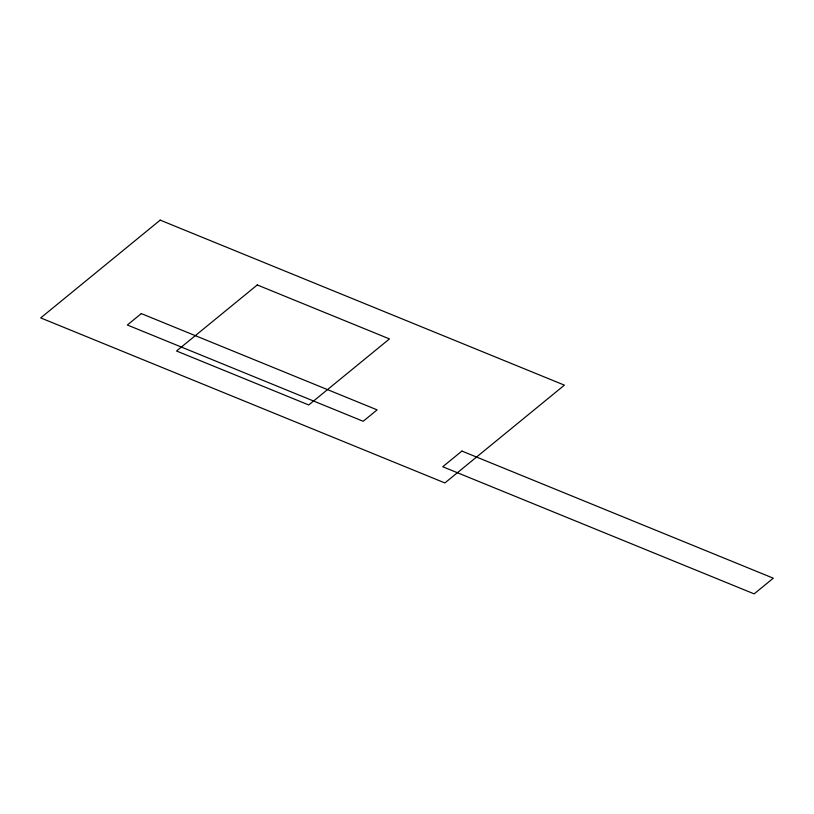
<?xml version="1.0" encoding="UTF-8"?>
<svg xmlns="http://www.w3.org/2000/svg" width="814" height="814" viewBox="0 0 814 814"><rect width="100%" height="100%" fill="white"/><g stroke="black" fill="none" stroke-linecap="round" stroke-linejoin="round"><path stroke-width="1.22" d="M160.195 220.126L40.7 317.908L444.902 482.936L564.397 385.144L160.195 220.126M141.3 313.594L127.36 325L363.186 421.276L377.116 409.869L141.3 313.594M257.265 284.951L176.546 350.997L308.74 404.965L389.458 338.919L257.265 284.951M461.904 451.068L442.745 466.748L754.14 593.874L773.3 578.194L461.904 451.068"/></g></svg>
